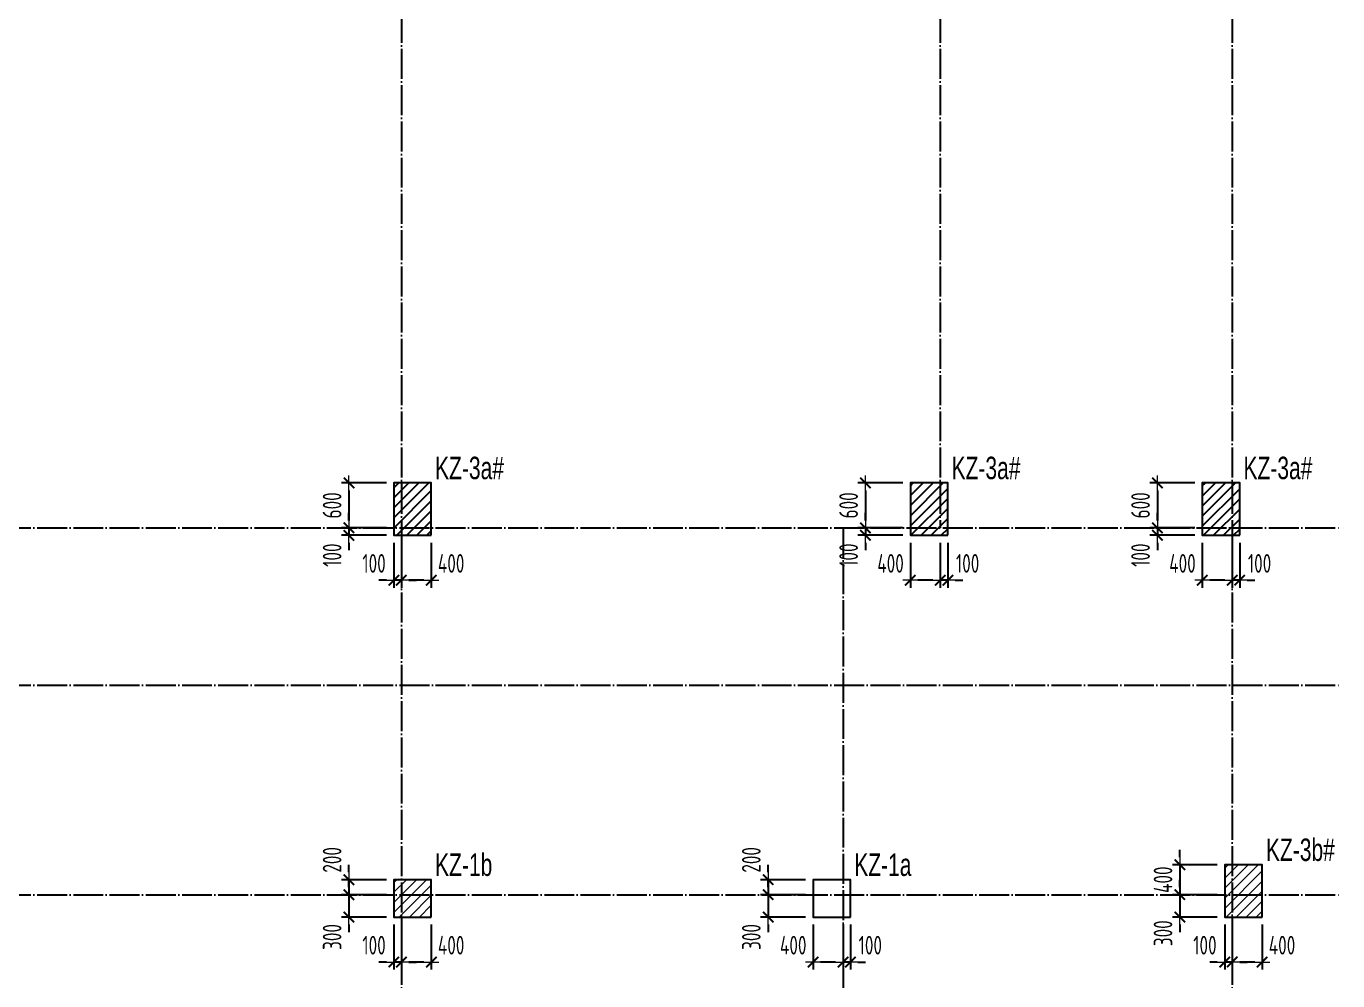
# Model space of a CAD drawing. Extents: x -441005 to 725361, y -182459 to 319313.
# Drawn here: x 5838 to 23360, y 23550 to 36300 of the extents above; entities that cross this region are included whole.
import ezdxf

# ---------------------------------------------------------------- set-up
doc = ezdxf.new("R2010")
doc.units = 0
doc.header["$LTSCALE"] = 100
doc.linetypes.add('DOTE', pattern=[2.42, 2, -0.2, 0.02, -0.2])
doc.layers.get('0').update_dxf_attribs({"linetype": 'CONTINUOUS'})
doc.layers.get('Defpoints').update_dxf_attribs({"linetype": 'CONTINUOUS'})
for name, color, linetype in [('COLU', 7, 'CONTINUOUS'), ('DOTE', 8, 'DOTE'), ('S审图修改', 2, 'CONTINUOUS'), ('TEXT', 7, 'CONTINUOUS')]:
    doc.layers.add(name, color=color, linetype=linetype)
doc.layers.add('COLU-平法定位', color=3, linetype='ByLayer', lineweight=18)
doc.layers.add('T填充图层(非模板)', color=251, linetype='CONTINUOUS', lineweight=0)
doc.styles.add('BW_Dim', font='Bweng.shx', dxfattribs={"width": 0.7, "bigfont": 'hztxt.shx'})
doc.styles.add('TCCAD_Dimension', font='Tssdeng.shx', dxfattribs={"width": 0.7, "bigfont": 'hztxt.shx'})
doc.dimstyles.new('TCCAD_100_100', dxfattribs={"dimtxt": 250, "dimasz": 100, "dimexe": 100, "dimexo": 100, "dimgap": 100, "dimtad": 1, "dimdec": 0, "dimzin": 0, "dimdsep": 46, "dimtxsty": 'TCCAD_Dimension', "dimblk": '_TCDBK100_100', "dimcen": 0, "dimclrt": 7, "dimadec": 0, "dimazin": 0, "dimtfac": 1, "dimtdec": 0, "dimtix": 1, "dimtmove": 2, "dimatfit": 3, "dimfxl": 0, "dimtolj": 1, "dimtzin": 0, "dimarcsym": 0})
pattern_1 = [(45, (43125, -94300), (-67.35192, 67.35192), [])]
pattern_2 = [(45, (-3e-11, 47000), (-67.35192, 67.35192), [])]

# ---------------------------------------------------------------- blocks, each defined once
blk = doc.blocks.new('_TCDBK100_100')
blk.add_line((-1, 0), (1, 0))
at = {"const_width": 0.25}
blk.add_lwpolyline([(-0.7, -0.7), (0.7, 0.7)], dxfattribs=at)
blk = doc.blocks.new('*D1326')
at = {"layer": 'COLU-平法定位', "color": 0, "linetype": 'Continuous', "lineweight": -2}
for p, q in [((21450, 30200), (20850, 30200)), ((20950, 30100), (20950, 29700)), ((21450, 29600), (20850, 29600))]:
    blk.add_line(p, q, dxfattribs=at)
at = {"layer": 'Defpoints', "color": 0, "linetype": 'Continuous'}
for p in [(21550, 30200), (20950, 29600), (21550, 29600)]:
    blk.add_point(p, dxfattribs=at)
at = {"layer": 'COLU-平法定位', "color": 0, "linetype": 'Continuous', "lineweight": -2, "xscale": 100, "yscale": 100, "zscale": 100}
for p, rotation in [((20950, 30200), 90), ((20950, 29600), 270)]:
    blk.add_blockref('_TCDBK100_100', p, dxfattribs=dict(at, rotation=rotation))
at = {"layer": 'COLU-平法定位', "color": 7, "linetype": 'Continuous', "insert": (20725, 29900), "char_height": 250, "attachment_point": 5, "rotation": 90, "style": 'TCCAD_Dimension'}
blk.add_mtext('\\A1;600', dxfattribs=at)
blk = doc.blocks.new('*D1327')
at = {"layer": 'COLU-平法定位', "color": 0, "linetype": 'Continuous', "lineweight": -2}
for p, q in [((20950, 29700), (20950, 29800)), ((21450, 29600), (20850, 29600)), ((21450, 29500), (20850, 29500)), ((20950, 29600), (20950, 29500)), ((20950, 29400), (20950, 29300))]:
    blk.add_line(p, q, dxfattribs=at)
at = {"layer": 'Defpoints', "color": 0, "linetype": 'Continuous'}
for p in [(20950, 29500), (21550, 29600), (21550, 29500)]:
    blk.add_point(p, dxfattribs=at)
at = {"layer": 'COLU-平法定位', "color": 0, "linetype": 'Continuous', "lineweight": -2, "xscale": 100, "yscale": 100, "zscale": 100}
for p, rotation in [((20950, 29600), 270), ((20950, 29500), 90)]:
    blk.add_blockref('_TCDBK100_100', p, dxfattribs=dict(at, rotation=rotation))
at = {"layer": 'COLU-平法定位', "color": 7, "linetype": 'Continuous', "insert": (20725, 29235), "char_height": 250, "attachment_point": 5, "rotation": 90, "style": 'TCCAD_Dimension'}
blk.add_mtext('\\A1;100', dxfattribs=at)
blk = doc.blocks.new('*D1328')
at = {"layer": 'COLU-平法定位', "color": 0, "linetype": 'Continuous', "lineweight": -2}
for p, q in [((21950, 29400), (21950, 28800)), ((22050, 29400), (22050, 28800)), ((21850, 28900), (21750, 28900)), ((22050, 28900), (21950, 28900)), ((22150, 28900), (22250, 28900))]:
    blk.add_line(p, q, dxfattribs=at)
at = {"layer": 'Defpoints', "color": 0, "linetype": 'Continuous'}
for p in [(21950, 29500), (22050, 29500), (21950, 28900)]:
    blk.add_point(p, dxfattribs=at)
at = {"layer": 'COLU-平法定位', "color": 0, "linetype": 'Continuous', "lineweight": -2, "xscale": 100, "yscale": 100, "zscale": 100}
for p, rotation in [((21950, 28900), 2.334537313969202e-08), ((22050, 28900), 180.0000000233454)]:
    blk.add_blockref('_TCDBK100_100', p, dxfattribs=dict(at, rotation=rotation))
at = {"layer": 'COLU-平法定位', "color": 7, "linetype": 'Continuous', "insert": (22315, 29125), "char_height": 250, "attachment_point": 5, "rotation": 0, "style": 'TCCAD_Dimension'}
blk.add_mtext('\\A1;100', dxfattribs=at)
blk = doc.blocks.new('*D1329')
at = {"layer": 'COLU-平法定位', "color": 0, "linetype": 'Continuous', "lineweight": -2}
for p, q in [((21550, 29400), (21550, 28800)), ((21950, 29400), (21950, 28800)), ((21850, 28900), (21650, 28900))]:
    blk.add_line(p, q, dxfattribs=at)
at = {"layer": 'Defpoints', "color": 0, "linetype": 'Continuous'}
for p in [(21550, 29500), (21950, 29500), (21550, 28900)]:
    blk.add_point(p, dxfattribs=at)
at = {"layer": 'COLU-平法定位', "color": 0, "linetype": 'Continuous', "lineweight": -2, "xscale": 100, "yscale": 100, "zscale": 100}
for p, rotation in [((21550, 28900), 180.0000000233454), ((21950, 28900), 2.334540560866571e-08)]:
    blk.add_blockref('_TCDBK100_100', p, dxfattribs=dict(at, rotation=rotation))
at = {"layer": 'COLU-平法定位', "color": 7, "linetype": 'Continuous', "insert": (21285, 29125), "char_height": 250, "attachment_point": 5, "rotation": 0, "style": 'TCCAD_Dimension'}
blk.add_mtext('\\A1;400', dxfattribs=at)
blk = doc.blocks.new('*D1330')
at = {"layer": 'COLU-平法定位', "color": 0, "linetype": 'Continuous', "lineweight": -2}
for p, q in [((21250, 25200), (21250, 25300)), ((21750, 25100), (21150, 25100)), ((21250, 25100), (21250, 24700)), ((21750, 24700), (21150, 24700)), ((21250, 24600), (21250, 24500))]:
    blk.add_line(p, q, dxfattribs=at)
at = {"layer": 'Defpoints', "color": 0, "linetype": 'Continuous'}
for p in [(21850, 25100), (21250, 24700), (21850, 24700)]:
    blk.add_point(p, dxfattribs=at)
at = {"layer": 'COLU-平法定位', "color": 0, "linetype": 'Continuous', "lineweight": -2, "xscale": 100, "yscale": 100, "zscale": 100}
for p, rotation in [((21250, 25100), 270), ((21250, 24700), 90)]:
    blk.add_blockref('_TCDBK100_100', p, dxfattribs=dict(at, rotation=rotation))
at = {"layer": 'COLU-平法定位', "color": 7, "linetype": 'Continuous', "insert": (21025, 24900), "char_height": 250, "attachment_point": 5, "rotation": 90, "style": 'TCCAD_Dimension'}
blk.add_mtext('\\A1;400', dxfattribs=at)
blk = doc.blocks.new('*D1331')
at = {"layer": 'COLU-平法定位', "color": 0, "linetype": 'Continuous', "lineweight": -2}
for p, q in [((21250, 24800), (21250, 24900)), ((21750, 24700), (21150, 24700)), ((21250, 24700), (21250, 24400)), ((21750, 24400), (21150, 24400)), ((21250, 24300), (21250, 24200))]:
    blk.add_line(p, q, dxfattribs=at)
at = {"layer": 'Defpoints', "color": 0, "linetype": 'Continuous'}
for p in [(21850, 24700), (21250, 24400), (21850, 24400)]:
    blk.add_point(p, dxfattribs=at)
at = {"layer": 'COLU-平法定位', "color": 0, "linetype": 'Continuous', "lineweight": -2, "xscale": 100, "yscale": 100, "zscale": 100}
for p, rotation in [((21250, 24700), 270), ((21250, 24400), 90)]:
    blk.add_blockref('_TCDBK100_100', p, dxfattribs=dict(at, rotation=rotation))
at = {"layer": 'COLU-平法定位', "color": 7, "linetype": 'Continuous', "insert": (21025, 24185), "char_height": 250, "attachment_point": 5, "rotation": 90, "style": 'TCCAD_Dimension'}
blk.add_mtext('\\A1;300', dxfattribs=at)
blk = doc.blocks.new('*D1332')
at = {"layer": 'COLU-平法定位', "color": 0, "linetype": 'Continuous', "lineweight": -2}
for p, q in [((21950, 24300), (21950, 23700)), ((22350, 24300), (22350, 23700)), ((22250, 23800), (22050, 23800))]:
    blk.add_line(p, q, dxfattribs=at)
at = {"layer": 'Defpoints', "color": 0, "linetype": 'Continuous'}
for p in [(21950, 24400), (22350, 24400), (21950, 23800)]:
    blk.add_point(p, dxfattribs=at)
at = {"layer": 'COLU-平法定位', "color": 0, "linetype": 'Continuous', "lineweight": -2, "xscale": 100, "yscale": 100, "zscale": 100}
for p, rotation in [((21950, 23800), 180.0000000233454), ((22350, 23800), 2.334540560866571e-08)]:
    blk.add_blockref('_TCDBK100_100', p, dxfattribs=dict(at, rotation=rotation))
at = {"layer": 'COLU-平法定位', "color": 7, "linetype": 'Continuous', "insert": (22615, 24025), "char_height": 250, "attachment_point": 5, "rotation": 0, "style": 'TCCAD_Dimension'}
blk.add_mtext('\\A1;400', dxfattribs=at)
blk = doc.blocks.new('*D1333')
at = {"layer": 'COLU-平法定位', "color": 0, "linetype": 'Continuous', "lineweight": -2}
for p, q in [((21850, 24300), (21850, 23700)), ((21950, 24300), (21950, 23700)), ((21750, 23800), (21650, 23800)), ((21950, 23800), (21850, 23800)), ((22050, 23800), (22150, 23800))]:
    blk.add_line(p, q, dxfattribs=at)
at = {"layer": 'Defpoints', "color": 0, "linetype": 'Continuous'}
for p in [(21850, 24400), (21950, 24400), (21850, 23800)]:
    blk.add_point(p, dxfattribs=at)
at = {"layer": 'COLU-平法定位', "color": 0, "linetype": 'Continuous', "lineweight": -2, "xscale": 100, "yscale": 100, "zscale": 100}
for p, rotation in [((21850, 23800), 2.334537313969202e-08), ((21950, 23800), 180.0000000233454)]:
    blk.add_blockref('_TCDBK100_100', p, dxfattribs=dict(at, rotation=rotation))
at = {"layer": 'COLU-平法定位', "color": 7, "linetype": 'Continuous', "insert": (21585, 24025), "char_height": 250, "attachment_point": 5, "rotation": 0, "style": 'TCCAD_Dimension'}
blk.add_mtext('\\A1;100', dxfattribs=at)
blk = doc.blocks.new('*D1338')
at = {"layer": 'COLU-平法定位', "color": 0, "linetype": 'Continuous', "lineweight": -2}
for p, q in [((17550, 30200), (16950, 30200)), ((17050, 30100), (17050, 29700)), ((17550, 29600), (16950, 29600))]:
    blk.add_line(p, q, dxfattribs=at)
at = {"layer": 'Defpoints', "color": 0, "linetype": 'Continuous'}
for p in [(17650, 30200), (17050, 29600), (17650, 29600)]:
    blk.add_point(p, dxfattribs=at)
at = {"layer": 'COLU-平法定位', "color": 0, "linetype": 'Continuous', "lineweight": -2, "xscale": 100, "yscale": 100, "zscale": 100}
for p, rotation in [((17050, 30200), 90), ((17050, 29600), 270)]:
    blk.add_blockref('_TCDBK100_100', p, dxfattribs=dict(at, rotation=rotation))
at = {"layer": 'COLU-平法定位', "color": 7, "linetype": 'Continuous', "insert": (16825, 29900), "char_height": 250, "attachment_point": 5, "rotation": 90, "style": 'TCCAD_Dimension'}
blk.add_mtext('\\A1;600', dxfattribs=at)
blk = doc.blocks.new('*D1339')
at = {"layer": 'COLU-平法定位', "color": 0, "linetype": 'Continuous', "lineweight": -2}
for p, q in [((17050, 29700), (17050, 29800)), ((17550, 29600), (16950, 29600)), ((17550, 29500), (16950, 29500)), ((17050, 29600), (17050, 29500)), ((17050, 29400), (17050, 29300))]:
    blk.add_line(p, q, dxfattribs=at)
at = {"layer": 'Defpoints', "color": 0, "linetype": 'Continuous'}
for p in [(17050, 29500), (17650, 29600), (17650, 29500)]:
    blk.add_point(p, dxfattribs=at)
at = {"layer": 'COLU-平法定位', "color": 0, "linetype": 'Continuous', "lineweight": -2, "xscale": 100, "yscale": 100, "zscale": 100}
for p, rotation in [((17050, 29600), 270), ((17050, 29500), 90)]:
    blk.add_blockref('_TCDBK100_100', p, dxfattribs=dict(at, rotation=rotation))
at = {"layer": 'COLU-平法定位', "color": 7, "linetype": 'Continuous', "insert": (16825, 29235), "char_height": 250, "attachment_point": 5, "rotation": 90, "style": 'TCCAD_Dimension'}
blk.add_mtext('\\A1;100', dxfattribs=at)
blk = doc.blocks.new('*D1340')
at = {"layer": 'COLU-平法定位', "color": 0, "linetype": 'Continuous', "lineweight": -2}
for p, q in [((18050, 29400), (18050, 28800)), ((18150, 29400), (18150, 28800)), ((17950, 28900), (17850, 28900)), ((18150, 28900), (18050, 28900)), ((18250, 28900), (18350, 28900))]:
    blk.add_line(p, q, dxfattribs=at)
at = {"layer": 'Defpoints', "color": 0, "linetype": 'Continuous'}
for p in [(18050, 29500), (18150, 29500), (18050, 28900)]:
    blk.add_point(p, dxfattribs=at)
at = {"layer": 'COLU-平法定位', "color": 0, "linetype": 'Continuous', "lineweight": -2, "xscale": 100, "yscale": 100, "zscale": 100}
for p, rotation in [((18050, 28900), 2.334537313969202e-08), ((18150, 28900), 180.0000000233454)]:
    blk.add_blockref('_TCDBK100_100', p, dxfattribs=dict(at, rotation=rotation))
at = {"layer": 'COLU-平法定位', "color": 7, "linetype": 'Continuous', "insert": (18415, 29125), "char_height": 250, "attachment_point": 5, "rotation": 0, "style": 'TCCAD_Dimension'}
blk.add_mtext('\\A1;100', dxfattribs=at)
blk = doc.blocks.new('*D1341')
at = {"layer": 'COLU-平法定位', "color": 0, "linetype": 'Continuous', "lineweight": -2}
for p, q in [((17650, 29400), (17650, 28800)), ((18050, 29400), (18050, 28800)), ((17950, 28900), (17750, 28900))]:
    blk.add_line(p, q, dxfattribs=at)
at = {"layer": 'Defpoints', "color": 0, "linetype": 'Continuous'}
for p in [(17650, 29500), (18050, 29500), (17650, 28900)]:
    blk.add_point(p, dxfattribs=at)
at = {"layer": 'COLU-平法定位', "color": 0, "linetype": 'Continuous', "lineweight": -2, "xscale": 100, "yscale": 100, "zscale": 100}
for p, rotation in [((17650, 28900), 180.0000000233454), ((18050, 28900), 2.334540560866571e-08)]:
    blk.add_blockref('_TCDBK100_100', p, dxfattribs=dict(at, rotation=rotation))
at = {"layer": 'COLU-平法定位', "color": 7, "linetype": 'Continuous', "insert": (17385, 29125), "char_height": 250, "attachment_point": 5, "rotation": 0, "style": 'TCCAD_Dimension'}
blk.add_mtext('\\A1;400', dxfattribs=at)
blk = doc.blocks.new('*D1342')
at = {"layer": 'COLU-平法定位', "color": 0, "linetype": 'Continuous', "lineweight": -2}
for p, q in [((15750, 25000), (15750, 25100)), ((16250, 24900), (15650, 24900)), ((15750, 24900), (15750, 24700)), ((16250, 24700), (15650, 24700)), ((15750, 24600), (15750, 24500))]:
    blk.add_line(p, q, dxfattribs=at)
at = {"layer": 'Defpoints', "color": 0, "linetype": 'Continuous'}
for p in [(16350, 24900), (15750, 24700), (16350, 24700)]:
    blk.add_point(p, dxfattribs=at)
at = {"layer": 'COLU-平法定位', "color": 0, "linetype": 'Continuous', "lineweight": -2, "xscale": 100, "yscale": 100, "zscale": 100}
for p, rotation in [((15750, 24900), 270), ((15750, 24700), 90)]:
    blk.add_blockref('_TCDBK100_100', p, dxfattribs=dict(at, rotation=rotation))
at = {"layer": 'COLU-平法定位', "color": 7, "linetype": 'Continuous', "insert": (15525, 25165), "char_height": 250, "attachment_point": 5, "rotation": 90, "style": 'TCCAD_Dimension'}
blk.add_mtext('\\A1;200', dxfattribs=at)
blk = doc.blocks.new('*D1343')
at = {"layer": 'COLU-平法定位', "color": 0, "linetype": 'Continuous', "lineweight": -2}
for p, q in [((15750, 24800), (15750, 24900)), ((16250, 24700), (15650, 24700)), ((15750, 24700), (15750, 24400)), ((16250, 24400), (15650, 24400)), ((15750, 24300), (15750, 24200))]:
    blk.add_line(p, q, dxfattribs=at)
at = {"layer": 'Defpoints', "color": 0, "linetype": 'Continuous'}
for p in [(16350, 24700), (15750, 24400), (16350, 24400)]:
    blk.add_point(p, dxfattribs=at)
at = {"layer": 'COLU-平法定位', "color": 0, "linetype": 'Continuous', "lineweight": -2, "xscale": 100, "yscale": 100, "zscale": 100}
for p, rotation in [((15750, 24700), 270), ((15750, 24400), 90)]:
    blk.add_blockref('_TCDBK100_100', p, dxfattribs=dict(at, rotation=rotation))
at = {"layer": 'COLU-平法定位', "color": 7, "linetype": 'Continuous', "insert": (15525, 24135), "char_height": 250, "attachment_point": 5, "rotation": 90, "style": 'TCCAD_Dimension'}
blk.add_mtext('\\A1;300', dxfattribs=at)
blk = doc.blocks.new('*D1344')
at = {"layer": 'COLU-平法定位', "color": 0, "linetype": 'Continuous', "lineweight": -2}
for p, q in [((16750, 24300), (16750, 23700)), ((16850, 24300), (16850, 23700)), ((16650, 23800), (16550, 23800)), ((16850, 23800), (16750, 23800)), ((16950, 23800), (17050, 23800))]:
    blk.add_line(p, q, dxfattribs=at)
at = {"layer": 'Defpoints', "color": 0, "linetype": 'Continuous'}
for p in [(16750, 24400), (16850, 24400), (16750, 23800)]:
    blk.add_point(p, dxfattribs=at)
at = {"layer": 'COLU-平法定位', "color": 0, "linetype": 'Continuous', "lineweight": -2, "xscale": 100, "yscale": 100, "zscale": 100}
for p, rotation in [((16750, 23800), 2.334537313969202e-08), ((16850, 23800), 180.0000000233454)]:
    blk.add_blockref('_TCDBK100_100', p, dxfattribs=dict(at, rotation=rotation))
at = {"layer": 'COLU-平法定位', "color": 7, "linetype": 'Continuous', "insert": (17115, 24025), "char_height": 250, "attachment_point": 5, "rotation": 0, "style": 'TCCAD_Dimension'}
blk.add_mtext('\\A1;100', dxfattribs=at)
blk = doc.blocks.new('*D1345')
at = {"layer": 'COLU-平法定位', "color": 0, "linetype": 'Continuous', "lineweight": -2}
for p, q in [((16350, 24300), (16350, 23700)), ((16750, 24300), (16750, 23700)), ((16650, 23800), (16450, 23800))]:
    blk.add_line(p, q, dxfattribs=at)
at = {"layer": 'Defpoints', "color": 0, "linetype": 'Continuous'}
for p in [(16350, 24400), (16750, 24400), (16350, 23800)]:
    blk.add_point(p, dxfattribs=at)
at = {"layer": 'COLU-平法定位', "color": 0, "linetype": 'Continuous', "lineweight": -2, "xscale": 100, "yscale": 100, "zscale": 100}
for p, rotation in [((16350, 23800), 180.0000000233454), ((16750, 23800), 2.334540560866571e-08)]:
    blk.add_blockref('_TCDBK100_100', p, dxfattribs=dict(at, rotation=rotation))
at = {"layer": 'COLU-平法定位', "color": 7, "linetype": 'Continuous', "insert": (16085, 24025), "char_height": 250, "attachment_point": 5, "rotation": 0, "style": 'TCCAD_Dimension'}
blk.add_mtext('\\A1;400', dxfattribs=at)
blk = doc.blocks.new('*D1304')
at = {"layer": 'COLU-平法定位', "color": 0, "linetype": 'Continuous', "lineweight": -2}
for p, q in [((10650, 30200), (10050, 30200)), ((10150, 30100), (10150, 29700)), ((10650, 29600), (10050, 29600))]:
    blk.add_line(p, q, dxfattribs=at)
at = {"layer": 'Defpoints', "color": 0, "linetype": 'Continuous'}
for p in [(10750, 30200), (10150, 29600), (10750, 29600)]:
    blk.add_point(p, dxfattribs=at)
at = {"layer": 'COLU-平法定位', "color": 0, "linetype": 'Continuous', "lineweight": -2, "xscale": 100, "yscale": 100, "zscale": 100}
for p, rotation in [((10150, 30200), 90), ((10150, 29600), 270)]:
    blk.add_blockref('_TCDBK100_100', p, dxfattribs=dict(at, rotation=rotation))
at = {"layer": 'COLU-平法定位', "color": 7, "linetype": 'Continuous', "insert": (9925, 29900), "char_height": 250, "attachment_point": 5, "rotation": 90, "style": 'TCCAD_Dimension'}
blk.add_mtext('\\A1;600', dxfattribs=at)
blk = doc.blocks.new('*D1305')
at = {"layer": 'COLU-平法定位', "color": 0, "linetype": 'Continuous', "lineweight": -2}
for p, q in [((10150, 29700), (10150, 29800)), ((10650, 29600), (10050, 29600)), ((10650, 29500), (10050, 29500)), ((10150, 29600), (10150, 29500)), ((10150, 29400), (10150, 29300))]:
    blk.add_line(p, q, dxfattribs=at)
at = {"layer": 'Defpoints', "color": 0, "linetype": 'Continuous'}
for p in [(10150, 29500), (10750, 29600), (10750, 29500)]:
    blk.add_point(p, dxfattribs=at)
at = {"layer": 'COLU-平法定位', "color": 0, "linetype": 'Continuous', "lineweight": -2, "xscale": 100, "yscale": 100, "zscale": 100}
for p, rotation in [((10150, 29600), 270), ((10150, 29500), 90)]:
    blk.add_blockref('_TCDBK100_100', p, dxfattribs=dict(at, rotation=rotation))
at = {"layer": 'COLU-平法定位', "color": 7, "linetype": 'Continuous', "insert": (9925, 29235), "char_height": 250, "attachment_point": 5, "rotation": 90, "style": 'TCCAD_Dimension'}
blk.add_mtext('\\A1;100', dxfattribs=at)
blk = doc.blocks.new('*D1306')
at = {"layer": 'COLU-平法定位', "color": 0, "linetype": 'Continuous', "lineweight": -2}
for p, q in [((10850, 29400), (10850, 28800)), ((11250, 29400), (11250, 28800)), ((11150, 28900), (10950, 28900))]:
    blk.add_line(p, q, dxfattribs=at)
at = {"layer": 'Defpoints', "color": 0, "linetype": 'Continuous'}
for p in [(10850, 29500), (11250, 29500), (10850, 28900)]:
    blk.add_point(p, dxfattribs=at)
at = {"layer": 'COLU-平法定位', "color": 0, "linetype": 'Continuous', "lineweight": -2, "xscale": 100, "yscale": 100, "zscale": 100}
for p, rotation in [((10850, 28900), 180.0000000233454), ((11250, 28900), 2.334540560866571e-08)]:
    blk.add_blockref('_TCDBK100_100', p, dxfattribs=dict(at, rotation=rotation))
at = {"layer": 'COLU-平法定位', "color": 7, "linetype": 'Continuous', "insert": (11515, 29125), "char_height": 250, "attachment_point": 5, "rotation": 0, "style": 'TCCAD_Dimension'}
blk.add_mtext('\\A1;400', dxfattribs=at)
blk = doc.blocks.new('*D1307')
at = {"layer": 'COLU-平法定位', "color": 0, "linetype": 'Continuous', "lineweight": -2}
for p, q in [((10750, 29400), (10750, 28800)), ((10850, 29400), (10850, 28800)), ((10650, 28900), (10550, 28900)), ((10850, 28900), (10750, 28900)), ((10950, 28900), (11050, 28900))]:
    blk.add_line(p, q, dxfattribs=at)
at = {"layer": 'Defpoints', "color": 0, "linetype": 'Continuous'}
for p in [(10750, 29500), (10850, 29500), (10750, 28900)]:
    blk.add_point(p, dxfattribs=at)
at = {"layer": 'COLU-平法定位', "color": 0, "linetype": 'Continuous', "lineweight": -2, "xscale": 100, "yscale": 100, "zscale": 100}
for p, rotation in [((10750, 28900), 2.334537313969202e-08), ((10850, 28900), 180.0000000233454)]:
    blk.add_blockref('_TCDBK100_100', p, dxfattribs=dict(at, rotation=rotation))
at = {"layer": 'COLU-平法定位', "color": 7, "linetype": 'Continuous', "insert": (10485, 29125), "char_height": 250, "attachment_point": 5, "rotation": 0, "style": 'TCCAD_Dimension'}
blk.add_mtext('\\A1;100', dxfattribs=at)
blk = doc.blocks.new('*D1308')
at = {"layer": 'COLU-平法定位', "color": 0, "linetype": 'Continuous', "lineweight": -2}
for p, q in [((10150, 25000), (10150, 25100)), ((10650, 24900), (10050, 24900)), ((10150, 24900), (10150, 24700)), ((10650, 24700), (10050, 24700)), ((10150, 24600), (10150, 24500))]:
    blk.add_line(p, q, dxfattribs=at)
at = {"layer": 'Defpoints', "color": 0, "linetype": 'Continuous'}
for p in [(10750, 24900), (10150, 24700), (10750, 24700)]:
    blk.add_point(p, dxfattribs=at)
at = {"layer": 'COLU-平法定位', "color": 0, "linetype": 'Continuous', "lineweight": -2, "xscale": 100, "yscale": 100, "zscale": 100}
for p, rotation in [((10150, 24900), 270), ((10150, 24700), 90)]:
    blk.add_blockref('_TCDBK100_100', p, dxfattribs=dict(at, rotation=rotation))
at = {"layer": 'COLU-平法定位', "color": 7, "linetype": 'Continuous', "insert": (9925, 25165), "char_height": 250, "attachment_point": 5, "rotation": 90, "style": 'TCCAD_Dimension'}
blk.add_mtext('\\A1;200', dxfattribs=at)
blk = doc.blocks.new('*D1309')
at = {"layer": 'COLU-平法定位', "color": 0, "linetype": 'Continuous', "lineweight": -2}
for p, q in [((10150, 24800), (10150, 24900)), ((10650, 24700), (10050, 24700)), ((10150, 24700), (10150, 24400)), ((10650, 24400), (10050, 24400)), ((10150, 24300), (10150, 24200))]:
    blk.add_line(p, q, dxfattribs=at)
at = {"layer": 'Defpoints', "color": 0, "linetype": 'Continuous'}
for p in [(10750, 24700), (10150, 24400), (10750, 24400)]:
    blk.add_point(p, dxfattribs=at)
at = {"layer": 'COLU-平法定位', "color": 0, "linetype": 'Continuous', "lineweight": -2, "xscale": 100, "yscale": 100, "zscale": 100}
for p, rotation in [((10150, 24700), 270), ((10150, 24400), 90)]:
    blk.add_blockref('_TCDBK100_100', p, dxfattribs=dict(at, rotation=rotation))
at = {"layer": 'COLU-平法定位', "color": 7, "linetype": 'Continuous', "insert": (9925, 24135), "char_height": 250, "attachment_point": 5, "rotation": 90, "style": 'TCCAD_Dimension'}
blk.add_mtext('\\A1;300', dxfattribs=at)
blk = doc.blocks.new('*D1310')
at = {"layer": 'COLU-平法定位', "color": 0, "linetype": 'Continuous', "lineweight": -2}
for p, q in [((10850, 24300), (10850, 23700)), ((11250, 24300), (11250, 23700)), ((11150, 23800), (10950, 23800))]:
    blk.add_line(p, q, dxfattribs=at)
at = {"layer": 'Defpoints', "color": 0, "linetype": 'Continuous'}
for p in [(10850, 24400), (11250, 24400), (10850, 23800)]:
    blk.add_point(p, dxfattribs=at)
at = {"layer": 'COLU-平法定位', "color": 0, "linetype": 'Continuous', "lineweight": -2, "xscale": 100, "yscale": 100, "zscale": 100}
for p, rotation in [((10850, 23800), 180.0000000233454), ((11250, 23800), 2.334540560866571e-08)]:
    blk.add_blockref('_TCDBK100_100', p, dxfattribs=dict(at, rotation=rotation))
at = {"layer": 'COLU-平法定位', "color": 7, "linetype": 'Continuous', "insert": (11515, 24025), "char_height": 250, "attachment_point": 5, "rotation": 0, "style": 'TCCAD_Dimension'}
blk.add_mtext('\\A1;400', dxfattribs=at)
blk = doc.blocks.new('*D1311')
at = {"layer": 'COLU-平法定位', "color": 0, "linetype": 'Continuous', "lineweight": -2}
for p, q in [((10750, 24300), (10750, 23700)), ((10850, 24300), (10850, 23700)), ((10650, 23800), (10550, 23800)), ((10850, 23800), (10750, 23800)), ((10950, 23800), (11050, 23800))]:
    blk.add_line(p, q, dxfattribs=at)
at = {"layer": 'Defpoints', "color": 0, "linetype": 'Continuous'}
for p in [(10750, 24400), (10850, 24400), (10750, 23800)]:
    blk.add_point(p, dxfattribs=at)
at = {"layer": 'COLU-平法定位', "color": 0, "linetype": 'Continuous', "lineweight": -2, "xscale": 100, "yscale": 100, "zscale": 100}
for p, rotation in [((10750, 23800), 2.334537313969202e-08), ((10850, 23800), 180.0000000233454)]:
    blk.add_blockref('_TCDBK100_100', p, dxfattribs=dict(at, rotation=rotation))
at = {"layer": 'COLU-平法定位', "color": 7, "linetype": 'Continuous', "insert": (10485, 24025), "char_height": 250, "attachment_point": 5, "rotation": 0, "style": 'TCCAD_Dimension'}
blk.add_mtext('\\A1;100', dxfattribs=at)

msp = doc.modelspace()

# ---------------------------------------------------------------- hatches: boundary and pattern name
at = {"layer": 'S审图修改'}
h = msp.add_hatch(dxfattribs=at)
h.set_pattern_fill('ANSI31', color=256, scale=30, style=0)
h.set_pattern_definition(pattern_2)
h.paths.add_polyline_path([(11250, 29500), (11250, 30200), (10750, 30200), (10750, 29500)])
h = msp.add_hatch(dxfattribs=at)
h.set_pattern_fill('ANSI31', color=256, scale=30, style=0)
h.set_pattern_definition(pattern_2)
h.paths.add_polyline_path([(18150, 29500), (18150, 30200), (17650, 30200), (17650, 29500)])
h = msp.add_hatch(dxfattribs=at)
h.set_pattern_fill('ANSI31', color=256, scale=30, style=0)
h.set_pattern_definition(pattern_2)
h.paths.add_polyline_path([(22050, 29500), (22050, 30200), (21550, 30200), (21550, 29500)])
at = {"layer": 'T填充图层(非模板)'}
h = msp.add_hatch(dxfattribs=at)
h.set_pattern_fill('ANSI31', color=6, scale=30, style=0)
h.set_pattern_definition(pattern_1)
h.paths.add_polyline_path([(22350, 24400), (22350, 25100), (21850, 25100), (21850, 24400)])
h = msp.add_hatch(dxfattribs=at)
h.set_pattern_fill('ANSI31', color=6, scale=30, style=0)
h.set_pattern_definition(pattern_1)
h.paths.add_polyline_path([(11250, 24400), (11250, 24900), (10750, 24900), (10750, 24400)])

# ---------------------------------------------------------------- linework, layer by layer
at = {"layer": 'COLU'}
for points in [[(11250, 29500), (11250, 30200), (10750, 30200), (10750, 29500)], [(18150, 29500), (18150, 30200), (17650, 30200), (17650, 29500)], [(22050, 29500), (22050, 30200), (21550, 30200), (21550, 29500)], [(22350, 24400), (22350, 25100), (21850, 25100), (21850, 24400)], [(11250, 24400), (11250, 24900), (10750, 24900), (10750, 24400)], [(16850, 24400), (16850, 24900), (16350, 24900), (16350, 24400)]]:
    msp.add_lwpolyline(points, close=True, dxfattribs=at)
at = {"layer": 'DOTE', "ltscale": 2}
for p, q in [((10850, 38900), (10850, 23400)), ((18050, 38900), (18050, 29600)), ((21950, 38900), (21950, 23400)), ((-30800, 29600), (23400, 29600)), ((16750, 29600), (16750, 23400)), ((-30800, 27500), (23400, 27500)), ((-30800, 24700), (23400, 24700))]:
    msp.add_line(p, q, dxfattribs=at)

# ---------------------------------------------------------------- texts
at = {"layer": 'TEXT', "style": 'BW_Dim', "width": 0.7}
for s, p in [('KZ-3a#', (11300, 30250)), ('KZ-3a#', (18200, 30250)), ('KZ-3a#', (22100, 30250)), ('KZ-3b#', (22400, 25150)), ('KZ-1b', (11300, 24950)), ('KZ-1a', (16900, 24950))]:
    msp.add_text(s, height=300, dxfattribs=at).set_placement(p)

# ---------------------------------------------------------------- dimensions: what is measured, and where the dimension line sits
at = {"layer": 'COLU-平法定位', "linetype": 'Continuous'}
for base, p1, p2, picture, middle in [((10150, 29600), (10750, 30200), (10750, 29600), '*D1304', (9925, 29900)), ((17050, 29600), (17650, 30200), (17650, 29600), '*D1338', (16825, 29900)), ((20950, 29600), (21550, 30200), (21550, 29600), '*D1326', (20725, 29900)), ((21250, 24700), (21850, 25100), (21850, 24700), '*D1330', (21025, 24900))]:
    dim = msp.add_linear_dim(base=base, p1=p1, p2=p2, angle=270, dimstyle='TCCAD_100_100', dxfattribs=at)
    dim.commit()
    dim.dimension.update_dxf_attribs({"geometry": picture, "text_midpoint": middle})
for base, p1, p2, angle, picture, middle in [((10150, 29500), (10750, 29600), (10750, 29500), 270, '*D1305', (9925, 29235)), ((17050, 29500), (17650, 29600), (17650, 29500), 270, '*D1339', (16825, 29235)), ((20950, 29500), (21550, 29600), (21550, 29500), 270, '*D1327', (20725, 29235)), ((10750, 28900), (10850, 29500), (10750, 29500), 180, '*D1307', (10485, 29125)), ((10850, 28900), (11250, 29500), (10850, 29500), 180, '*D1306', (11515, 29125)), ((17650, 28900), (18050, 29500), (17650, 29500), 180, '*D1341', (17385, 29125)), ((18050, 28900), (18150, 29500), (18050, 29500), 180, '*D1340', (18415, 29125)), ((21550, 28900), (21950, 29500), (21550, 29500), 180, '*D1329', (21285, 29125)), ((21950, 28900), (22050, 29500), (21950, 29500), 180, '*D1328', (22315, 29125)), ((10150, 24700), (10750, 24900), (10750, 24700), 270, '*D1308', (9925, 25165)), ((15750, 24700), (16350, 24900), (16350, 24700), 270, '*D1342', (15525, 25165)), ((10150, 24400), (10750, 24700), (10750, 24400), 270, '*D1309', (9925, 24135)), ((15750, 24400), (16350, 24700), (16350, 24400), 270, '*D1343', (15525, 24135)), ((21250, 24400), (21850, 24700), (21850, 24400), 270, '*D1331', (21025, 24184.9)), ((10750, 23800), (10850, 24400), (10750, 24400), 180, '*D1311', (10485, 24025)), ((10850, 23800), (11250, 24400), (10850, 24400), 180, '*D1310', (11515, 24025)), ((16350, 23800), (16750, 24400), (16350, 24400), 180, '*D1345', (16085, 24025)), ((16750, 23800), (16850, 24400), (16750, 24400), 180, '*D1344', (17115, 24025)), ((21850, 23800), (21950, 24400), (21850, 24400), 180, '*D1333', (21585, 24025)), ((21950, 23800), (22350, 24400), (21950, 24400), 180, '*D1332', (22615, 24025))]:
    dim = msp.add_linear_dim(base=base, p1=p1, p2=p2, angle=angle, dimstyle='TCCAD_100_100', dxfattribs=at)
    dim.commit()
    dim.dimension.update_dxf_attribs({"geometry": picture, "text_midpoint": middle, "dimtype": 160})

doc.saveas('drawing.dxf')
